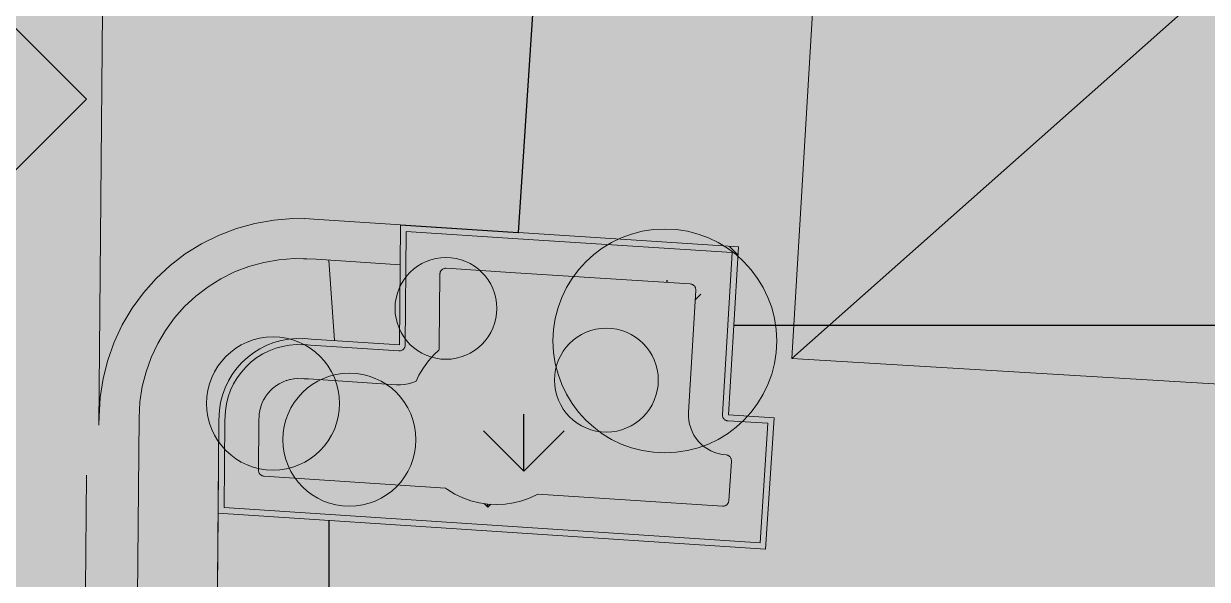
# Model space of a CAD drawing. Header units: metres. Extents: x 305859 to 307221, y 9155922 to 9156786.
# Drawn here: x 306875.17 to 306904.79, y 9156226.93 to 9156240.83 of the extents above; entities that cross this region are included whole.
import ezdxf

# ---------------------------------------------------------------- set-up
doc = ezdxf.new("R2010")
doc.units = ezdxf.units.M
for name, color, linetype, lineweight, true_color in [('A-ALUR_KATO', 7, 'Continuous', 50, 0x0096a0), ('A-PINTU', 7, 'Continuous', 25, 0xc81414), ('B-BANGUNAN_PERDAGANGAN', 7, 'Continuous', 13, 0xde7878), ('B-BAYANGAN', 7, 'Continuous', 0, 0x76786c), ('J-BADAN_KOLEKTOR', 7, 'Continuous', 13, 0x6e6e6e), ('J-MARKA_TEPI', 7, 'Continuous', 13, 0xffffff), ('P-TROTOAR_AYANI', 7, 'Continuous', 9, 0xd6c8b2), ('S-ZEBRA_CROSS', 7, 'Continuous', 0, 0xffffff), ('V-JALUR_HIJAU_AYANI', 7, 'Continuous', 0, 0x96cd78), ('V-POHON_PENEDUH', 7, 'Continuous', 13, 0x288232)]:
    doc.layers.add(name, color=color, linetype=linetype, lineweight=lineweight, true_color=true_color)
for name, color, linetype in [('D-HALAMAN_KATO', 7, 'Continuous'), ('D-JALAN_KATO', 7, 'Continuous'), ('G-PERKERASAN', 7, 'Continuous'), ('V-SEMAK', 7, 'Continuous'), ('V-TAMAN_SAKU', 7, 'Continuous')]:
    doc.layers.add(name, color=color, linetype=linetype)

# ---------------------------------------------------------------- blocks, each defined once
blk = doc.blocks.new('POHON2')
at = {"true_color": 0x84b24a}
h = blk.add_hatch(color=65, dxfattribs=at)
h.dxf.hatch_style = 1
edge = h.paths.add_edge_path()
edge.add_arc((0.139, 0.428), 0.6, 0, 360)
h = blk.add_hatch(color=65, dxfattribs=at)
h.dxf.hatch_style = 1
edge = h.paths.add_edge_path()
edge.add_arc((-0.364, 0.265), 0.5, 0, 360)
at = {"true_color": 0xb2ce68}
h = blk.add_hatch(color=63, dxfattribs=at)
h.dxf.hatch_style = 1
edge = h.paths.add_edge_path()
edge.add_arc((-0.18, 0.2), 0.42, 0, 360)
at = {"true_color": 0x6e7462}
h = blk.add_hatch(color=251, dxfattribs=at)
h.dxf.hatch_style = 1
edge = h.paths.add_edge_path()
edge.add_arc((0.4, -0.4), 1, 0, 360)
at = {"true_color": 0x84b24a}
h = blk.add_hatch(color=65, dxfattribs=at)
h.dxf.hatch_style = 1
edge = h.paths.add_edge_path()
edge.add_arc((0.45, 0), 0.55, 0, 360)
h = blk.add_hatch(color=65, dxfattribs=at)
h.dxf.hatch_style = 1
edge = h.paths.add_edge_path()
edge.add_arc((-0.364, -0.265), 0.6, 0, 360)
h = blk.add_hatch(color=65, dxfattribs=at)
h.dxf.hatch_style = 1
edge = h.paths.add_edge_path()
edge.add_arc((0.139, -0.428), 0.55, 0, 360)
at = {"color": 87, "lineweight": 9, "true_color": 0x507832}
blk.add_circle((0, 0), 0.98, dxfattribs=at)
blk = doc.blocks.new('POHON3')
at = {"true_color": 0x26603a}
h = blk.add_hatch(color=119, dxfattribs=at)
h.dxf.hatch_style = 1
edge = h.paths.add_edge_path()
edge.add_arc((0, 0), 1, 0, 360)
at = {"true_color": 0x646a5c}
h = blk.add_hatch(color=251, dxfattribs=at)
h.dxf.hatch_style = 1
edge = h.paths.add_edge_path()
edge.add_arc((0.3, -0.3), 1, 0, 360)
at = {"true_color": 0x468850}
h = blk.add_hatch(color=107, dxfattribs=at)
h.dxf.hatch_style = 1
edge = h.paths.add_edge_path()
edge.add_arc((-0.25, 0.25), 0.45, 0, 360)
at = {"color": 99, "lineweight": 9, "true_color": 0x194628}
blk.add_circle((0, 0), 1, dxfattribs=at)
blk = doc.blocks.new('POHON')
at = {"true_color": 0x3e843e}
h = blk.add_hatch(color=97, dxfattribs=at)
h.dxf.hatch_style = 1
edge = h.paths.add_edge_path()
edge.add_arc((0, 0.78), 0.32, 0, 360)
at = {"true_color": 0x347638}
h = blk.add_hatch(color=97, dxfattribs=at)
h.dxf.hatch_style = 1
edge = h.paths.add_edge_path()
edge.add_arc((0, 0), 1, 0, 360)
at = {"true_color": 0x3e843e}
h = blk.add_hatch(color=97, dxfattribs=at)
h.dxf.hatch_style = 1
edge = h.paths.add_edge_path()
edge.add_arc((-0.552, 0.552), 0.32, 0, 360)
h = blk.add_hatch(color=97, dxfattribs=at)
h.dxf.hatch_style = 1
edge = h.paths.add_edge_path()
edge.add_arc((0.552, 0.552), 0.32, 0, 360)
at = {"true_color": 0x62a556}
h = blk.add_hatch(color=85, dxfattribs=at)
h.dxf.hatch_style = 1
edge = h.paths.add_edge_path()
edge.add_arc((-0.2, 0.22), 0.55, 0, 360)
at = {"true_color": 0x697060}
h = blk.add_hatch(color=251, dxfattribs=at)
h.dxf.hatch_style = 1
edge = h.paths.add_edge_path()
edge.add_arc((0.38, -0.38), 1, 0, 360)
at = {"true_color": 0x3e843e}
h = blk.add_hatch(color=97, dxfattribs=at)
h.dxf.hatch_style = 1
edge = h.paths.add_edge_path()
edge.add_arc((-0.78, 0), 0.32, 0, 360)
h = blk.add_hatch(color=97, dxfattribs=at)
h.dxf.hatch_style = 1
edge = h.paths.add_edge_path()
edge.add_arc((0.78, 0), 0.32, 0, 360)
h = blk.add_hatch(color=97, dxfattribs=at)
h.dxf.hatch_style = 1
edge = h.paths.add_edge_path()
edge.add_arc((-0.552, -0.552), 0.32, 0, 360)
h = blk.add_hatch(color=97, dxfattribs=at)
h.dxf.hatch_style = 1
edge = h.paths.add_edge_path()
edge.add_arc((0.552, -0.552), 0.32, 0, 360)
h = blk.add_hatch(color=97, dxfattribs=at)
h.dxf.hatch_style = 1
edge = h.paths.add_edge_path()
edge.add_arc((0, -0.78), 0.32, 0, 360)
at = {"color": 99, "lineweight": 9, "true_color": 0x235528}
blk.add_circle((0, 0), 1, dxfattribs=at)
blk = doc.blocks.new('PINTU_KENDARAAN')
h = blk.add_hatch(color=1)
h.dxf.hatch_style = 1
h.paths.add_polyline_path([(0, 1.8), (1.8, 0), (0, -1.8), (-1.8, 0)])
at = {"color": 7}
blk.add_lwpolyline([(0, 1.8), (1.8, 0), (0, -1.8), (-1.8, 0)], close=True, dxfattribs=at)

msp = doc.modelspace()

# ---------------------------------------------------------------- hatches: boundary and pattern name
at = {"layer": 'A-ALUR_KATO', "true_color": 0x0096a0}
h = msp.add_hatch(color=134, dxfattribs=at)
h.dxf.hatch_style = 1
h.paths.add_polyline_path([(306887.345, 9156270.694), (306887.394, 9156270.688), (306887.442, 9156270.678), (306887.488, 9156270.663), (306887.533, 9156270.643), (306887.576, 9156270.619), (306887.617, 9156270.591), (306887.654, 9156270.56), (306887.688, 9156270.524), (306887.719, 9156270.486), (306887.745, 9156270.445), (306887.768, 9156270.401), (306887.786, 9156270.355), (306887.799, 9156270.308), (306887.808, 9156270.26), (306887.812, 9156270.211), (306887.811, 9156270.162), (306887.483, 9156265.173), (306886.041, 9156243.22), (306885.713, 9156238.231), (306885.708, 9156238.182), (306885.697, 9156238.134), (306885.682, 9156238.087), (306885.663, 9156238.042), (306885.639, 9156237.999), (306885.611, 9156237.959), (306885.579, 9156237.922), (306885.544, 9156237.888), (306885.506, 9156237.857), (306885.464, 9156237.83), (306885.421, 9156237.808), (306885.375, 9156237.79), (306885.328, 9156237.777), (306885.28, 9156237.768), (306885.231, 9156237.764), (306885.182, 9156237.765), (306872.21, 9156238.617), (306872.275, 9156239.615), (306884.748, 9156238.795), (306885.043, 9156243.286), (306886.486, 9156265.238), (306886.781, 9156269.728), (306874.307, 9156270.548), (306874.373, 9156271.546), (306887.345, 9156270.694)])
h = msp.add_hatch(color=134, dxfattribs=at)
h.dxf.hatch_style = 1
h.paths.add_polyline_path([(306872.242, 9156239.116), (306875.324, 9156240.266), (306875.147, 9156237.572)])
at = {"layer": 'B-BANGUNAN_PERDAGANGAN', "true_color": 0xd7675e}
h = msp.add_hatch(color=13, dxfattribs=at)
h.dxf.hatch_style = 1
h.paths.add_polyline_path([(306911.888, 9156266.174), (306910.739, 9156246.95), (306894.394, 9156232.449), (306896.406, 9156266.097), (306897.28, 9156280.721), (306899.078, 9156280.613), (306911.888, 9156266.174)])
at = {"layer": 'B-BANGUNAN_PERDAGANGAN', "true_color": 0xaa514a}
h = msp.add_hatch(color=15, dxfattribs=at)
h.dxf.hatch_style = 1
h.paths.add_polyline_path([(306910.739, 9156246.95), (306923.802, 9156232.224), (306923.711, 9156230.696), (306894.394, 9156232.449), (306894.394, 9156232.449), (306910.739, 9156246.95)])
at = {"layer": 'B-BAYANGAN', "true_color": 0x76786c}
h = msp.add_hatch(color=8, dxfattribs=at)
h.dxf.hatch_style = 1
h.paths.add_polyline_path([(306927.276, 9156277.94), (306927.187, 9156270.591), (306928.738, 9156270.502), (306928.659, 9156269.302), (306927.138, 9156269.393), (306924.761, 9156229.646), (306895.444, 9156231.399), (306897.456, 9156265.047), (306898.33, 9156279.671), (306905.414, 9156279.247), (306905.521, 9156281.045), (306922.64, 9156279.921), (306922.538, 9156278.223), (306927.276, 9156277.94)])
at = {"layer": 'D-HALAMAN_KATO', "true_color": 0xceccc7}
h = msp.add_hatch(color=9, dxfattribs=at)
h.dxf.hatch_style = 1
h.paths.add_polyline_path([(306928.026, 9156269.223), (306928.026, 9156269.222), (306928.026, 9156269.221), (306928.026, 9156269.22), (306928.027, 9156269.22), (306928.027, 9156269.219), (306928.027, 9156269.218), (306928.028, 9156269.217), (306928.029, 9156269.216), (306928.029, 9156269.215), (306928.03, 9156269.215), (306928.031, 9156269.214), (306928.032, 9156269.214), (306928.033, 9156269.213), (306928.034, 9156269.213), (306928.035, 9156269.213), (306928.036, 9156269.213), (306949.899, 9156267.776), (306949.493, 9156261.587), (306935.321, 9156261.16), (306935.321, 9156261.16), (306935.234, 9156261.155), (306935.233, 9156261.155), (306935.06, 9156261.135), (306935.06, 9156261.135), (306934.974, 9156261.119), (306934.974, 9156261.119), (306932.507, 9156260.608), (306932.507, 9156260.608), (306932.41, 9156260.585), (306932.409, 9156260.585), (306932.243, 9156260.532), (306932.242, 9156260.532), (306932.104, 9156260.473), (306932.103, 9156260.473), (306931.972, 9156260.401), (306931.972, 9156260.4), (306931.848, 9156260.315), (306931.848, 9156260.315), (306931.734, 9156260.218), (306931.733, 9156260.217), (306931.612, 9156260.091), (306931.611, 9156260.091), (306931.548, 9156260.014), (306931.547, 9156260.014), (306930.091, 9156258.163), (306929.101, 9156258.118), (306923.728, 9156217.362), (306930.768, 9156216.991), (306930.212, 9156211.063), (306932.107, 9156210.999), (306932.262, 9156208.009), (306932.254, 9156207.472), (306932.173, 9156206.942), (306932.023, 9156206.427), (306931.886, 9156206.12), (306931, 9156206.074), (306931, 9156209.666), (306882.096, 9156208.056), (306881.637, 9156222), (306879.977, 9156222), (306879.993, 9156223.802), (306880.034, 9156228.582), (306893.739, 9156227.682), (306893.955, 9156230.972), (306892.807, 9156231.041), (306893.058, 9156235.243), (306887.555, 9156235.604), (306887.555, 9156235.604), (306889.981, 9156272.525), (306889.981, 9156272.526), (306889.981, 9156272.525), (306895.267, 9156272.177), (306895.872, 9156282.308), (306897.322, 9156282.221), (306897.417, 9156283.661), (306885.011, 9156284.476), (306884.987, 9156281.622), (306885.012, 9156284.616), (306890.937, 9156284.227), (306926.262, 9156281.906), (306926.137, 9156271.641), (306928.177, 9156271.524), (306928.026, 9156269.223)])
at = {"layer": 'D-HALAMAN_KATO', "true_color": 0xc2c0bb}
h = msp.add_hatch(dxfattribs=at)
h.set_pattern_fill('NET', color=9, scale=7)
h.paths.add_polyline_path([(306928.026, 9156269.223), (306928.026, 9156269.222), (306928.026, 9156269.221), (306928.026, 9156269.22), (306928.027, 9156269.22), (306928.027, 9156269.219), (306928.027, 9156269.218), (306928.028, 9156269.217), (306928.029, 9156269.216), (306928.029, 9156269.215), (306928.03, 9156269.215), (306928.031, 9156269.214), (306928.032, 9156269.214), (306928.033, 9156269.213), (306928.034, 9156269.213), (306928.035, 9156269.213), (306928.036, 9156269.213), (306949.899, 9156267.776), (306949.493, 9156261.587), (306935.321, 9156261.16), (306935.321, 9156261.16), (306935.234, 9156261.155), (306935.233, 9156261.155), (306935.06, 9156261.135), (306935.06, 9156261.135), (306934.974, 9156261.119), (306934.974, 9156261.119), (306932.507, 9156260.608), (306932.507, 9156260.608), (306932.41, 9156260.585), (306932.409, 9156260.585), (306932.243, 9156260.532), (306932.242, 9156260.532), (306932.104, 9156260.473), (306932.103, 9156260.473), (306931.972, 9156260.401), (306931.972, 9156260.4), (306931.848, 9156260.315), (306931.848, 9156260.315), (306931.734, 9156260.218), (306931.733, 9156260.217), (306931.612, 9156260.091), (306931.611, 9156260.091), (306931.548, 9156260.014), (306931.547, 9156260.014), (306930.091, 9156258.163), (306929.101, 9156258.118), (306923.728, 9156217.362), (306930.768, 9156216.991), (306930.212, 9156211.063), (306932.107, 9156210.999), (306932.262, 9156208.009), (306932.254, 9156207.472), (306932.173, 9156206.942), (306932.023, 9156206.427), (306931.886, 9156206.12), (306931, 9156206.074), (306931, 9156209.666), (306882.096, 9156208.056), (306881.637, 9156222), (306879.977, 9156222), (306879.993, 9156223.802), (306880.034, 9156228.582), (306893.739, 9156227.682), (306893.955, 9156230.972), (306892.807, 9156231.041), (306893.058, 9156235.243), (306887.555, 9156235.604), (306887.555, 9156235.604), (306889.981, 9156272.525), (306889.981, 9156272.526), (306889.981, 9156272.525), (306895.267, 9156272.177), (306895.872, 9156282.308), (306897.322, 9156282.221), (306897.417, 9156283.661), (306885.011, 9156284.476), (306884.987, 9156281.622), (306885.012, 9156284.616), (306890.937, 9156284.227), (306926.262, 9156281.906), (306926.137, 9156271.641), (306928.177, 9156271.524), (306928.026, 9156269.223)])
at = {"layer": 'D-JALAN_KATO', "true_color": 0x686a70}
h = msp.add_hatch(color=251, dxfattribs=at)
h.dxf.hatch_style = 1
h.paths.add_polyline_path([(306877.477, 9156277.569), (306877.549, 9156277.069), (306877.671, 9156276.58), (306877.841, 9156276.105), (306878.059, 9156275.65), (306878.321, 9156275.219), (306878.625, 9156274.817), (306878.968, 9156274.447), (306879.347, 9156274.114), (306879.757, 9156273.821), (306880.195, 9156273.57), (306880.655, 9156273.365), (306881.135, 9156273.208), (306881.627, 9156273.099), (306882.128, 9156273.041), (306884.621, 9156272.877), (306889.971, 9156272.525), (306887.545, 9156235.605), (306882.556, 9156235.933), (306882.191, 9156235.957), (306882.188, 9156235.948), (306881.903, 9156235.953), (306881.426, 9156235.915), (306880.955, 9156235.833), (306880.494, 9156235.705), (306880.046, 9156235.534), (306879.618, 9156235.321), (306879.212, 9156235.068), (306878.831, 9156234.778), (306878.481, 9156234.452), (306878.163, 9156234.094), (306877.88, 9156233.708), (306877.636, 9156233.296), (306877.433, 9156232.863), (306877.271, 9156232.412), (306877.154, 9156231.949), (306877.081, 9156231.475), (306877.054, 9156230.998), (306877.052, 9156230.782), (306877.189, 9156246.808), (306877.756, 9156246.771), (306877.775, 9156247.053), (306877.982, 9156246.955), (306878.739, 9156246.501), (306879.449, 9156245.975), (306880.103, 9156245.381), (306880.696, 9156244.727), (306881.222, 9156244.018), (306881.676, 9156243.26), (306882.054, 9156242.462), (306882.352, 9156241.63), (306882.523, 9156240.946), (306882.884, 9156240.922), (306884.654, 9156267.864), (306884.289, 9156267.888), (306884.152, 9156267.504), (306883.774, 9156266.706), (306883.32, 9156265.948), (306882.794, 9156265.239), (306882.201, 9156264.585), (306881.547, 9156263.991), (306880.837, 9156263.465), (306880.08, 9156263.011), (306879.281, 9156262.634), (306878.787, 9156262.457), (306878.805, 9156262.736), (306877.326, 9156262.833), (306877.463, 9156278.859), (306877.564, 9156278.852), (306877.491, 9156278.377), (306877.464, 9156277.895), (306877.477, 9156277.569)])
at = {"layer": 'G-PERKERASAN', "true_color": 0xe0ded9}
h = msp.add_hatch(color=254, dxfattribs=at)
h.dxf.hatch_style = 1
h.paths.add_polyline_path([(306908.991, 9156199.224), (306871.946, 9156198.019), (306868.838, 9156144.144), (306843.973, 9156139.654), (306613.966, 9156113.407), (306520.721, 9156109.954), (306448.831, 9156118.111), (306448.831, 9156123.174), (306477.156, 9156118.515), (306520.147, 9156115.685), (306566.866, 9156115.258), (306613.832, 9156118.698), (306780.378, 9156142.221), (306834.175, 9156150.611), (306834.206, 9156150.614), (306834.236, 9156150.619), (306836.67, 9156150.94), (306832.652, 9156160.25), (306794.325, 9156155.537), (306785.065, 9156153.865), (306754.667, 9156148.377), (306749.086, 9156147.369), (306735.941, 9156145.416), (306694.109, 9156139.201), (306682.572, 9156137.435), (306647.045, 9156131.998), (306596.424, 9156127.396), (306534.299, 9156127.396), (306532.491, 9156127.582), (306527.336, 9156128.112), (306527.76, 9156145.94), (306529.801, 9156231.677), (306512.264, 9156228.096), (306472.743, 9156232.048), (306466.174, 9156213.241), (306448.831, 9156196.713), (306448.831, 9156532.371), (306504.834, 9156523.084), (306572.178, 9156510.306), (306677.166, 9156490.276), (306781.809, 9156471.972), (306833.432, 9156467.309), (306884.355, 9156462.71), (306888.869, 9156462.302), (306908.991, 9156460.229), (306908.991, 9156405.135), (306880.738, 9156410.367), (306872.191, 9156289.958), (306880.063, 9156289.504), (306887.261, 9156399.075), (306908.991, 9156395.952), (306908.991, 9156283.201), (306908.991, 9156208.942), (306891.749, 9156208.374), (306886.184, 9156208.191), (306882.096, 9156208.056), (306881.637, 9156222), (306879.908, 9156222), (306879.787, 9156200), (306885.632, 9156200.303), (306885.601, 9156199.857), (306906.625, 9156201.392), (306908.7, 9156201.5), (306908.991, 9156201.535), (306908.991, 9156199.224)])
at = {"layer": 'J-BADAN_KOLEKTOR', "true_color": 0x54565a}
h = msp.add_hatch(color=251, dxfattribs=at)
h.dxf.hatch_style = 1
h.paths.add_polyline_path([(306895.109, 9156755), (306901.126, 9156755), (306901.06, 9156754.126), (306900.401, 9156745.424), (306900.396, 9156745.357), (306900.393, 9156745.291), (306895.475, 9156629.11), (306895.474, 9156629.085), (306895.474, 9156629.061), (306893.315, 9156557.748), (306893.149, 9156552.271), (306893.014, 9156547.717), (306892.993, 9156546.713), (306891.335, 9156465.673), (306891.237, 9156460.847), (306891.218, 9156460.566), (306890.645, 9156455.57), (306884.99, 9156406.251), (306884.352, 9156400.688), (306883.008, 9156380.059), (306877.639, 9156297.634), (306877.621, 9156297.351), (306877.32, 9156262.081), (306877.209, 9156249.122), (306877.194, 9156247.327), (306877.054, 9156230.998), (306876.993, 9156223.828), (306876.993, 9156223.827), (306876.813, 9156202.951), (306876.76, 9156196.862), (306876.753, 9156196.674), (306876.43, 9156192.144), (306875.837, 9156183.84), (306875.836, 9156183.815), (306875.834, 9156183.79), (306874.011, 9156152.681), (306874.01, 9156152.675), (306874.01, 9156152.669), (306873.9, 9156150.695), (306873.792, 9156148.75), (306873.788, 9156148.669), (306873.786, 9156148.588), (306873.743, 9156145.719), (306873.719, 9156144.136), (306873.718, 9156144.098), (306873.716, 9156144.044), (306873.716, 9156144.024), (306873.714, 9156143.986), (306873.657, 9156142.889), (306873.495, 9156139.805), (306873.492, 9156139.752), (306873.491, 9156139.7), (306873.213, 9156129.068), (306873.057, 9156123.08), (306872.863, 9156115.623), (306872.83, 9156115.253), (306872.163, 9156110.834), (306864.194, 9156058.08), (306864.167, 9156057.904), (306864.156, 9156057.726), (306856.177, 9155926.453), (306856.161, 9155926.329), (306856.143, 9155926.324), (306850.18, 9155926.687), (306850.597, 9155933.547), (306857.836, 9156052.639), (306858.186, 9156058.401), (306858.215, 9156058.667), (306858.909, 9156063.262), (306864.38, 9156099.484), (306866.833, 9156115.72), (306866.87, 9156115.965), (306866.876, 9156116.213), (306866.922, 9156117.98), (306867.495, 9156139.935), (306867.495, 9156139.962), (306867.497, 9156140.001), (306867.498, 9156140.014), (306867.499, 9156140.041), (306867.717, 9156144.189), (306867.72, 9156144.264), (306867.722, 9156144.338), (306867.781, 9156148.295), (306867.789, 9156148.8), (306867.79, 9156148.84), (306867.793, 9156148.916), (306867.793, 9156148.921), (306867.795, 9156148.961), (306867.862, 9156150.175), (306868.019, 9156153.006), (306869.543, 9156179.003), (306869.847, 9156184.185), (306869.849, 9156184.223), (306870.257, 9156189.937), (306870.599, 9156194.727), (306870.753, 9156196.882), (306870.761, 9156197.007), (306870.763, 9156197.132), (306870.863, 9156208.724), (306870.993, 9156223.879), (306870.993, 9156223.879), (306871.049, 9156230.433), (306871.196, 9156247.647), (306871.329, 9156263.171), (306871.446, 9156276.873), (306871.551, 9156289.206), (306871.622, 9156297.487), (306871.628, 9156297.656), (306871.981, 9156303.077), (306872.914, 9156317.396), (306878.368, 9156401.127), (306878.372, 9156401.176), (306878.38, 9156401.273), (306878.385, 9156401.322), (306880.543, 9156420.136), (306884.601, 9156455.528), (306885.241, 9156461.11), (306885.363, 9156467.081), (306887.015, 9156547.847), (306887.016, 9156547.874), (306887.152, 9156552.449), (306887.152, 9156552.45), (306889.305, 9156623.574), (306889.305, 9156623.574), (306889.478, 9156629.285), (306889.479, 9156629.321), (306889.699, 9156634.526), (306892.239, 9156694.527), (306894.165, 9156740.037), (306894.403, 9156745.661), (306894.409, 9156745.761), (306894.798, 9156750.892), (306895.109, 9156755)])
at = {"layer": 'P-TROTOAR_AYANI', "true_color": 0xd8d0c2}
h = msp.add_hatch(color=254, dxfattribs=at)
h.dxf.hatch_style = 1
h.paths.add_polyline_path([(306884.57, 9156232.794), (306882.359, 9156232.939), (306882.196, 9156232.95), (306882.135, 9156232.948), (306881.994, 9156232.951), (306881.803, 9156232.936), (306881.615, 9156232.903), (306881.431, 9156232.852), (306881.252, 9156232.783), (306881.081, 9156232.698), (306880.919, 9156232.597), (306880.767, 9156232.481), (306880.627, 9156232.351), (306880.5, 9156232.209), (306880.387, 9156232.054), (306880.29, 9156231.89), (306880.209, 9156231.717), (306880.144, 9156231.537), (306880.097, 9156231.352), (306880.068, 9156231.163), (306880.054, 9156230.9), (306879.993, 9156223.802), (306879.814, 9156203.021), (306879.826, 9156202.799), (306879.849, 9156202.675), (306879.887, 9156202.555), (306879.94, 9156202.441), (306880.008, 9156202.334), (306880.088, 9156202.237), (306880.18, 9156202.15), (306880.283, 9156202.076), (306880.394, 9156202.016), (306880.511, 9156201.97), (306880.634, 9156201.939), (306880.759, 9156201.924), (306880.981, 9156201.927), (306884.307, 9156202.169), (306884.289, 9156200.163), (306881.063, 9156199.927), (306880.65, 9156199.923), (306880.272, 9156199.968), (306879.903, 9156200.06), (306879.548, 9156200.199), (306879.214, 9156200.381), (306878.905, 9156200.604), (306878.627, 9156200.865), (306878.385, 9156201.158), (306878.182, 9156201.48), (306878.021, 9156201.825), (306877.905, 9156202.188), (306877.836, 9156202.563), (306877.813, 9156202.975), (306877.993, 9156223.819), (306878.054, 9156230.965), (306878.077, 9156231.371), (306878.135, 9156231.75), (306878.229, 9156232.121), (306878.358, 9156232.481), (306878.521, 9156232.827), (306878.716, 9156233.157), (306878.942, 9156233.466), (306879.196, 9156233.752), (306879.477, 9156234.012), (306879.781, 9156234.245), (306880.106, 9156234.447), (306880.448, 9156234.617), (306880.806, 9156234.754), (306881.175, 9156234.856), (306881.552, 9156234.922), (306881.934, 9156234.952), (306882.17, 9156234.948), (306882.255, 9156234.95), (306882.49, 9156234.935), (306884.587, 9156234.797), (306884.57, 9156232.794)])
at = {"layer": 'P-TROTOAR_AYANI', "true_color": 0xc4bcae}
h = msp.add_hatch(dxfattribs=at)
h.set_pattern_fill('NET', color=9, scale=6, angle=4)
h.paths.add_polyline_path([(306884.57, 9156232.794), (306882.359, 9156232.939), (306882.196, 9156232.95), (306882.135, 9156232.948), (306881.994, 9156232.951), (306881.803, 9156232.936), (306881.615, 9156232.903), (306881.431, 9156232.852), (306881.252, 9156232.783), (306881.081, 9156232.698), (306880.919, 9156232.597), (306880.767, 9156232.481), (306880.627, 9156232.351), (306880.5, 9156232.209), (306880.387, 9156232.054), (306880.29, 9156231.89), (306880.209, 9156231.717), (306880.144, 9156231.537), (306880.097, 9156231.352), (306880.068, 9156231.163), (306880.054, 9156230.9), (306879.993, 9156223.802), (306879.814, 9156203.021), (306879.826, 9156202.799), (306879.849, 9156202.675), (306879.887, 9156202.555), (306879.94, 9156202.441), (306880.008, 9156202.334), (306880.088, 9156202.237), (306880.18, 9156202.15), (306880.283, 9156202.076), (306880.394, 9156202.016), (306880.511, 9156201.97), (306880.634, 9156201.939), (306880.759, 9156201.924), (306880.981, 9156201.927), (306884.307, 9156202.169), (306884.289, 9156200.163), (306881.063, 9156199.927), (306880.65, 9156199.923), (306880.272, 9156199.968), (306879.903, 9156200.06), (306879.548, 9156200.199), (306879.214, 9156200.381), (306878.905, 9156200.604), (306878.627, 9156200.865), (306878.385, 9156201.158), (306878.182, 9156201.48), (306878.021, 9156201.825), (306877.905, 9156202.188), (306877.836, 9156202.563), (306877.813, 9156202.975), (306877.993, 9156223.819), (306878.054, 9156230.965), (306878.077, 9156231.371), (306878.135, 9156231.75), (306878.229, 9156232.121), (306878.358, 9156232.481), (306878.521, 9156232.827), (306878.716, 9156233.157), (306878.942, 9156233.466), (306879.196, 9156233.752), (306879.477, 9156234.012), (306879.781, 9156234.245), (306880.106, 9156234.447), (306880.448, 9156234.617), (306880.806, 9156234.754), (306881.175, 9156234.856), (306881.552, 9156234.922), (306881.934, 9156234.952), (306882.17, 9156234.948), (306882.255, 9156234.95), (306882.49, 9156234.935), (306884.587, 9156234.797), (306884.57, 9156232.794)])
at = {"layer": 'S-ZEBRA_CROSS', "true_color": 0xffffff}
h = msp.add_hatch(color=7, dxfattribs=at)
h.dxf.hatch_style = 1
h.paths.add_polyline_path([(306875.379, 9156226.5), (306875.379, 9156229.5), (306875.879, 9156229.5), (306875.879, 9156226.5), (306875.379, 9156226.5)])
h = msp.add_hatch(color=7, dxfattribs=at)
h.dxf.hatch_style = 1
h.paths.add_polyline_path([(306876.179, 9156226.5), (306876.179, 9156229.5), (306876.679, 9156229.5), (306876.679, 9156226.5), (306876.179, 9156226.5)])
h = msp.add_hatch(color=7, dxfattribs=at)
h.dxf.hatch_style = 1
h.paths.add_polyline_path([(306876.979, 9156226.5), (306876.979, 9156229.5), (306877.479, 9156229.5), (306877.479, 9156226.5), (306876.979, 9156226.5)])
h = msp.add_hatch(color=7, dxfattribs=at)
h.dxf.hatch_style = 1
h.paths.add_polyline_path([(306877.779, 9156226.5), (306877.779, 9156229.5), (306878.279, 9156229.5), (306878.279, 9156226.5), (306877.779, 9156226.5)])
h = msp.add_hatch(color=7, dxfattribs=at)
h.dxf.hatch_style = 1
h.paths.add_polyline_path([(306878.579, 9156226.5), (306878.579, 9156229.5), (306879.079, 9156229.5), (306879.079, 9156226.5), (306878.579, 9156226.5)])
h = msp.add_hatch(color=7, dxfattribs=at)
h.dxf.hatch_style = 1
h.paths.add_polyline_path([(306879.379, 9156226.5), (306879.379, 9156229.5), (306879.879, 9156229.5), (306879.879, 9156226.5), (306879.379, 9156226.5)])
at = {"layer": 'V-JALUR_HIJAU_AYANI', "true_color": 0x8abe64}
h = msp.add_hatch(color=83, dxfattribs=at)
h.dxf.hatch_style = 1
h.paths.add_polyline_path([(306880.596, 9156198.923), (306880.092, 9156198.983), (306879.599, 9156199.106), (306879.125, 9156199.29), (306878.679, 9156199.534), (306878.268, 9156199.831), (306877.897, 9156200.179), (306877.573, 9156200.57), (306877.302, 9156201), (306877.087, 9156201.461), (306876.933, 9156201.944), (306876.841, 9156202.444), (306876.813, 9156202.951), (306876.993, 9156223.828), (306877.054, 9156230.998), (306877.081, 9156231.475), (306877.154, 9156231.949), (306877.271, 9156232.412), (306877.433, 9156232.863), (306877.636, 9156233.296), (306877.88, 9156233.708), (306878.163, 9156234.094), (306878.481, 9156234.452), (306878.831, 9156234.778), (306879.212, 9156235.068), (306879.618, 9156235.321), (306880.046, 9156235.534), (306880.494, 9156235.705), (306880.955, 9156235.833), (306881.426, 9156235.915), (306881.903, 9156235.953), (306882.188, 9156235.948), (306882.191, 9156235.957), (306882.556, 9156235.933), (306884.596, 9156235.799), (306884.587, 9156234.797), (306882.49, 9156234.935), (306882.255, 9156234.95), (306882.17, 9156234.948), (306881.934, 9156234.952), (306881.552, 9156234.922), (306881.175, 9156234.856), (306880.806, 9156234.754), (306880.448, 9156234.617), (306880.106, 9156234.447), (306879.781, 9156234.245), (306879.477, 9156234.012), (306879.196, 9156233.752), (306878.942, 9156233.466), (306878.716, 9156233.157), (306878.521, 9156232.827), (306878.358, 9156232.481), (306878.229, 9156232.121), (306878.135, 9156231.75), (306878.077, 9156231.371), (306878.054, 9156230.965), (306877.993, 9156223.819), (306877.813, 9156202.975), (306877.836, 9156202.563), (306877.905, 9156202.188), (306878.021, 9156201.825), (306878.182, 9156201.48), (306878.385, 9156201.158), (306878.627, 9156200.865), (306878.905, 9156200.604), (306879.214, 9156200.381), (306879.548, 9156200.199), (306879.903, 9156200.06), (306880.272, 9156199.968), (306880.65, 9156199.923), (306881.063, 9156199.927), (306884.289, 9156200.163), (306884.281, 9156199.159), (306881.104, 9156198.928), (306880.596, 9156198.923)])
at = {"layer": 'V-SEMAK', "true_color": 0x609a52}
h = msp.add_hatch(color=85, dxfattribs=at)
h.dxf.hatch_style = 1
h.paths.add_polyline_path([(306881.154, 9156232.567), (306881.313, 9156232.646), (306881.478, 9156232.709), (306881.648, 9156232.756), (306881.822, 9156232.787), (306881.998, 9156232.8), (306882.132, 9156232.798), (306882.139, 9156232.798), (306882.193, 9156232.8), (306882.349, 9156232.79), (306884.56, 9156232.644), (306884.574, 9156232.644), (306884.589, 9156232.645), (306884.603, 9156232.648), (306884.617, 9156232.651), (306884.63, 9156232.657), (306884.643, 9156232.663), (306884.655, 9156232.671), (306884.667, 9156232.679), (306884.677, 9156232.689), (306884.687, 9156232.7), (306884.695, 9156232.711), (306884.702, 9156232.724), (306884.709, 9156232.737), (306884.713, 9156232.75), (306884.717, 9156232.764), (306884.719, 9156232.778), (306884.72, 9156232.793), (306884.744, 9156235.629), (306887.301, 9156235.461), (306887.301, 9156234.609), (306885.745, 9156234.711), (306885.73, 9156234.711), (306885.716, 9156234.71), (306885.702, 9156234.708), (306885.688, 9156234.704), (306885.675, 9156234.699), (306885.662, 9156234.692), (306885.65, 9156234.685), (306885.638, 9156234.676), (306885.628, 9156234.666), (306885.618, 9156234.656), (306885.61, 9156234.644), (306885.602, 9156234.632), (306885.596, 9156234.619), (306885.592, 9156234.605), (306885.588, 9156234.591), (306885.586, 9156234.577), (306885.585, 9156234.563), (306885.57, 9156232.789), (306885.564, 9156232.69), (306885.56, 9156232.66), (306885.444, 9156232.556), (306885.299, 9156232.396), (306885.171, 9156232.222), (306885.06, 9156232.037), (306884.989, 9156231.887), (306884.971, 9156231.878), (306884.882, 9156231.844), (306884.79, 9156231.819), (306884.695, 9156231.802), (306884.6, 9156231.795), (306884.501, 9156231.796), (306882.294, 9156231.941), (306882.185, 9156231.948), (306882.171, 9156231.949), (306882.167, 9156231.949), (306882.115, 9156231.948), (306882.031, 9156231.95), (306882.017, 9156231.949), (306881.936, 9156231.943), (306881.922, 9156231.941), (306881.842, 9156231.927), (306881.828, 9156231.924), (306881.75, 9156231.903), (306881.737, 9156231.898), (306881.661, 9156231.869), (306881.648, 9156231.863), (306881.576, 9156231.827), (306881.563, 9156231.82), (306881.494, 9156231.778), (306881.482, 9156231.769), (306881.418, 9156231.72), (306881.407, 9156231.711), (306881.348, 9156231.656), (306881.338, 9156231.646), (306881.284, 9156231.585), (306881.275, 9156231.574), (306881.227, 9156231.509), (306881.219, 9156231.497), (306881.178, 9156231.427), (306881.172, 9156231.415), (306881.137, 9156231.341), (306881.132, 9156231.328), (306881.104, 9156231.252), (306881.1, 9156231.238), (306881.08, 9156231.16), (306881.077, 9156231.146), (306881.065, 9156231.066), (306881.064, 9156231.051), (306881.054, 9156230.871), (306881.053, 9156230.864), (306881.043, 9156229.66), (306881.044, 9156229.645), (306881.046, 9156229.63), (306881.049, 9156229.615), (306881.055, 9156229.601), (306881.061, 9156229.587), (306881.069, 9156229.574), (306881.078, 9156229.562), (306881.088, 9156229.551), (306881.1, 9156229.541), (306881.112, 9156229.532), (306881.125, 9156229.525), (306881.139, 9156229.519), (306881.153, 9156229.514), (306881.168, 9156229.511), (306881.183, 9156229.509), (306885.724, 9156229.211), (306885.778, 9156229.171), (306885.963, 9156229.06), (306886.158, 9156228.967), (306886.361, 9156228.895), (306886.571, 9156228.842), (306886.784, 9156228.811), (306887, 9156228.8), (306887.216, 9156228.811), (306887.301, 9156228.823), (306887.301, 9156228.255), (306880.185, 9156228.723), (306880.204, 9156230.895), (306880.218, 9156231.147), (306880.245, 9156231.322), (306880.288, 9156231.493), (306880.347, 9156231.66), (306880.423, 9156231.82), (306880.513, 9156231.972), (306880.617, 9156232.114), (306880.734, 9156232.246), (306880.864, 9156232.367), (306881.004, 9156232.474), (306881.154, 9156232.567)])
at = {"layer": 'V-SEMAK', "true_color": 0x467e3e}
h = msp.add_hatch(dxfattribs=at)
h.set_pattern_fill('GRASS', color=97, scale=0.25)
h.paths.add_polyline_path([(306881.154, 9156232.567), (306881.313, 9156232.646), (306881.478, 9156232.709), (306881.648, 9156232.756), (306881.822, 9156232.787), (306881.998, 9156232.8), (306882.132, 9156232.798), (306882.139, 9156232.798), (306882.193, 9156232.8), (306882.349, 9156232.79), (306884.56, 9156232.644), (306884.574, 9156232.644), (306884.589, 9156232.645), (306884.603, 9156232.648), (306884.617, 9156232.651), (306884.63, 9156232.657), (306884.643, 9156232.663), (306884.655, 9156232.671), (306884.667, 9156232.679), (306884.677, 9156232.689), (306884.687, 9156232.7), (306884.695, 9156232.711), (306884.702, 9156232.724), (306884.709, 9156232.737), (306884.713, 9156232.75), (306884.717, 9156232.764), (306884.719, 9156232.778), (306884.72, 9156232.793), (306884.744, 9156235.629), (306887.301, 9156235.461), (306887.301, 9156234.609), (306885.745, 9156234.711), (306885.73, 9156234.711), (306885.716, 9156234.71), (306885.702, 9156234.708), (306885.688, 9156234.704), (306885.675, 9156234.699), (306885.662, 9156234.692), (306885.65, 9156234.685), (306885.638, 9156234.676), (306885.628, 9156234.666), (306885.618, 9156234.656), (306885.61, 9156234.644), (306885.602, 9156234.632), (306885.596, 9156234.619), (306885.592, 9156234.605), (306885.588, 9156234.591), (306885.586, 9156234.577), (306885.585, 9156234.563), (306885.57, 9156232.789), (306885.564, 9156232.69), (306885.56, 9156232.66), (306885.444, 9156232.556), (306885.299, 9156232.396), (306885.171, 9156232.222), (306885.06, 9156232.037), (306884.989, 9156231.887), (306884.971, 9156231.878), (306884.882, 9156231.844), (306884.79, 9156231.819), (306884.695, 9156231.802), (306884.6, 9156231.795), (306884.501, 9156231.796), (306882.294, 9156231.941), (306882.185, 9156231.948), (306882.171, 9156231.949), (306882.167, 9156231.949), (306882.115, 9156231.948), (306882.031, 9156231.95), (306882.017, 9156231.949), (306881.936, 9156231.943), (306881.922, 9156231.941), (306881.842, 9156231.927), (306881.828, 9156231.924), (306881.75, 9156231.903), (306881.737, 9156231.898), (306881.661, 9156231.869), (306881.648, 9156231.863), (306881.576, 9156231.827), (306881.563, 9156231.82), (306881.494, 9156231.778), (306881.482, 9156231.769), (306881.418, 9156231.72), (306881.407, 9156231.711), (306881.348, 9156231.656), (306881.338, 9156231.646), (306881.284, 9156231.585), (306881.275, 9156231.574), (306881.227, 9156231.509), (306881.219, 9156231.497), (306881.178, 9156231.427), (306881.172, 9156231.415), (306881.137, 9156231.341), (306881.132, 9156231.328), (306881.104, 9156231.252), (306881.1, 9156231.238), (306881.08, 9156231.16), (306881.077, 9156231.146), (306881.065, 9156231.066), (306881.064, 9156231.051), (306881.054, 9156230.871), (306881.053, 9156230.864), (306881.043, 9156229.66), (306881.044, 9156229.645), (306881.046, 9156229.63), (306881.049, 9156229.615), (306881.055, 9156229.601), (306881.061, 9156229.587), (306881.069, 9156229.574), (306881.078, 9156229.562), (306881.088, 9156229.551), (306881.1, 9156229.541), (306881.112, 9156229.532), (306881.125, 9156229.525), (306881.139, 9156229.519), (306881.153, 9156229.514), (306881.168, 9156229.511), (306881.183, 9156229.509), (306885.724, 9156229.211), (306885.778, 9156229.171), (306885.963, 9156229.06), (306886.158, 9156228.967), (306886.361, 9156228.895), (306886.571, 9156228.842), (306886.784, 9156228.811), (306887, 9156228.8), (306887.216, 9156228.811), (306887.301, 9156228.823), (306887.301, 9156228.255), (306880.185, 9156228.723), (306880.204, 9156230.895), (306880.218, 9156231.147), (306880.245, 9156231.322), (306880.288, 9156231.493), (306880.347, 9156231.66), (306880.423, 9156231.82), (306880.513, 9156231.972), (306880.617, 9156232.114), (306880.734, 9156232.246), (306880.864, 9156232.367), (306881.004, 9156232.474), (306881.154, 9156232.567)])
at = {"layer": 'V-SEMAK', "true_color": 0x609a52}
h = msp.add_hatch(color=85, dxfattribs=at)
h.dxf.hatch_style = 1
h.paths.add_polyline_path([(306887.301, 9156235.461), (306887.535, 9156235.445), (306887.535, 9156235.445), (306892.899, 9156235.103), (306892.657, 9156231.05), (306892.657, 9156231.035), (306892.658, 9156231.021), (306892.661, 9156231.006), (306892.665, 9156230.992), (306892.67, 9156230.978), (306892.677, 9156230.965), (306892.685, 9156230.953), (306892.694, 9156230.941), (306892.705, 9156230.931), (306892.716, 9156230.921), (306892.728, 9156230.913), (306892.741, 9156230.906), (306892.755, 9156230.9), (306892.769, 9156230.896), (306892.783, 9156230.893), (306892.798, 9156230.891), (306893.796, 9156230.832), (306893.599, 9156227.841), (306887.301, 9156228.255), (306887.301, 9156228.823), (306887.429, 9156228.842), (306887.639, 9156228.895), (306887.842, 9156228.967), (306888.035, 9156229.059), (306892.657, 9156228.755), (306892.672, 9156228.755), (306892.686, 9156228.756), (306892.701, 9156228.759), (306892.715, 9156228.763), (306892.729, 9156228.768), (306892.742, 9156228.775), (306892.754, 9156228.783), (306892.766, 9156228.792), (306892.776, 9156228.802), (306892.786, 9156228.813), (306892.794, 9156228.826), (306892.801, 9156228.838), (306892.807, 9156228.852), (306892.812, 9156228.866), (306892.815, 9156228.88), (306892.817, 9156228.895), (306892.882, 9156229.884), (306892.882, 9156229.898), (306892.881, 9156229.912), (306892.878, 9156229.927), (306892.874, 9156229.94), (306892.869, 9156229.954), (306892.863, 9156229.967), (306892.855, 9156229.979), (306892.847, 9156229.99), (306892.837, 9156230.001), (306892.826, 9156230.01), (306892.815, 9156230.019), (306892.803, 9156230.026), (306892.79, 9156230.032), (306892.776, 9156230.037), (306892.762, 9156230.041), (306892.748, 9156230.043), (306892.649, 9156230.054), (306892.553, 9156230.074), (306892.46, 9156230.103), (306892.37, 9156230.142), (306892.284, 9156230.189), (306892.203, 9156230.244), (306892.127, 9156230.307), (306892.059, 9156230.378), (306891.997, 9156230.454), (306891.944, 9156230.536), (306891.898, 9156230.623), (306891.862, 9156230.714), (306891.834, 9156230.808), (306891.816, 9156230.905), (306891.808, 9156231.003), (306891.809, 9156231.104), (306891.991, 9156234.159), (306891.991, 9156234.174), (306891.99, 9156234.188), (306891.987, 9156234.203), (306891.983, 9156234.217), (306891.978, 9156234.231), (306891.971, 9156234.244), (306891.963, 9156234.256), (306891.954, 9156234.267), (306891.944, 9156234.278), (306891.933, 9156234.287), (306891.92, 9156234.296), (306891.908, 9156234.303), (306891.894, 9156234.309), (306891.88, 9156234.313), (306891.866, 9156234.316), (306891.851, 9156234.318), (306887.481, 9156234.597), (306887.479, 9156234.597), (306887.301, 9156234.609), (306887.301, 9156235.461)])
at = {"layer": 'V-SEMAK', "true_color": 0x467e3e}
h = msp.add_hatch(dxfattribs=at)
h.set_pattern_fill('GRASS', color=97, scale=0.25)
h.paths.add_polyline_path([(306887.301, 9156235.461), (306887.535, 9156235.445), (306887.535, 9156235.445), (306892.899, 9156235.103), (306892.657, 9156231.05), (306892.657, 9156231.035), (306892.658, 9156231.021), (306892.661, 9156231.006), (306892.665, 9156230.992), (306892.67, 9156230.978), (306892.677, 9156230.965), (306892.685, 9156230.953), (306892.694, 9156230.941), (306892.705, 9156230.931), (306892.716, 9156230.921), (306892.728, 9156230.913), (306892.741, 9156230.906), (306892.755, 9156230.9), (306892.769, 9156230.896), (306892.783, 9156230.893), (306892.798, 9156230.891), (306893.796, 9156230.832), (306893.599, 9156227.841), (306887.301, 9156228.255), (306887.301, 9156228.823), (306887.429, 9156228.842), (306887.639, 9156228.895), (306887.842, 9156228.967), (306888.035, 9156229.059), (306892.657, 9156228.755), (306892.672, 9156228.755), (306892.686, 9156228.756), (306892.701, 9156228.759), (306892.715, 9156228.763), (306892.729, 9156228.768), (306892.742, 9156228.775), (306892.754, 9156228.783), (306892.766, 9156228.792), (306892.776, 9156228.802), (306892.786, 9156228.813), (306892.794, 9156228.826), (306892.801, 9156228.838), (306892.807, 9156228.852), (306892.812, 9156228.866), (306892.815, 9156228.88), (306892.817, 9156228.895), (306892.882, 9156229.884), (306892.882, 9156229.898), (306892.881, 9156229.912), (306892.878, 9156229.927), (306892.874, 9156229.94), (306892.869, 9156229.954), (306892.863, 9156229.967), (306892.855, 9156229.979), (306892.847, 9156229.99), (306892.837, 9156230.001), (306892.826, 9156230.01), (306892.815, 9156230.019), (306892.803, 9156230.026), (306892.79, 9156230.032), (306892.776, 9156230.037), (306892.762, 9156230.041), (306892.748, 9156230.043), (306892.649, 9156230.054), (306892.553, 9156230.074), (306892.46, 9156230.103), (306892.37, 9156230.142), (306892.284, 9156230.189), (306892.203, 9156230.244), (306892.127, 9156230.307), (306892.059, 9156230.378), (306891.997, 9156230.454), (306891.944, 9156230.536), (306891.898, 9156230.623), (306891.862, 9156230.714), (306891.834, 9156230.808), (306891.816, 9156230.905), (306891.808, 9156231.003), (306891.809, 9156231.104), (306891.991, 9156234.159), (306891.991, 9156234.174), (306891.99, 9156234.188), (306891.987, 9156234.203), (306891.983, 9156234.217), (306891.978, 9156234.231), (306891.971, 9156234.244), (306891.963, 9156234.256), (306891.954, 9156234.267), (306891.944, 9156234.278), (306891.933, 9156234.287), (306891.92, 9156234.296), (306891.908, 9156234.303), (306891.894, 9156234.309), (306891.88, 9156234.313), (306891.866, 9156234.316), (306891.851, 9156234.318), (306887.481, 9156234.597), (306887.479, 9156234.597), (306887.301, 9156234.609), (306887.301, 9156235.461)])
at = {"layer": 'V-TAMAN_SAKU', "true_color": 0xb6d892}
h = msp.add_hatch(color=71, dxfattribs=at)
h.dxf.hatch_style = 1
h.paths.add_polyline_path([(306880.034, 9156228.582), (306880.054, 9156230.9), (306880.068, 9156231.163), (306880.097, 9156231.352), (306880.144, 9156231.537), (306880.209, 9156231.717), (306880.29, 9156231.89), (306880.387, 9156232.054), (306880.5, 9156232.209), (306880.627, 9156232.351), (306880.767, 9156232.481), (306880.919, 9156232.597), (306881.081, 9156232.698), (306881.252, 9156232.783), (306881.431, 9156232.852), (306881.615, 9156232.903), (306881.803, 9156232.936), (306881.994, 9156232.951), (306882.135, 9156232.948), (306882.196, 9156232.95), (306882.359, 9156232.939), (306884.57, 9156232.794), (306884.595, 9156235.789), (306887.544, 9156235.595), (306887.545, 9156235.595), (306887.546, 9156235.595), (306887.547, 9156235.595), (306887.548, 9156235.595), (306887.549, 9156235.596), (306887.55, 9156235.596), (306887.551, 9156235.597), (306887.552, 9156235.597), (306887.552, 9156235.598), (306887.553, 9156235.599), (306887.554, 9156235.6), (306887.554, 9156235.601), (306887.554, 9156235.601), (306887.555, 9156235.602), (306887.555, 9156235.603), (306887.555, 9156235.604), (306893.058, 9156235.243), (306892.807, 9156231.041), (306893.955, 9156230.972), (306893.739, 9156227.682), (306880.034, 9156228.582)])
at = {"layer": 'V-TAMAN_SAKU', "true_color": 0x96c276}
h = msp.add_hatch(dxfattribs=at)
h.set_pattern_fill('GRASS', color=73, scale=0.3)
h.paths.add_polyline_path([(306880.034, 9156228.582), (306880.054, 9156230.9), (306880.068, 9156231.163), (306880.097, 9156231.352), (306880.144, 9156231.537), (306880.209, 9156231.717), (306880.29, 9156231.89), (306880.387, 9156232.054), (306880.5, 9156232.209), (306880.627, 9156232.351), (306880.767, 9156232.481), (306880.919, 9156232.597), (306881.081, 9156232.698), (306881.252, 9156232.783), (306881.431, 9156232.852), (306881.615, 9156232.903), (306881.803, 9156232.936), (306881.994, 9156232.951), (306882.135, 9156232.948), (306882.196, 9156232.95), (306882.359, 9156232.939), (306884.57, 9156232.794), (306884.595, 9156235.789), (306887.544, 9156235.595), (306887.545, 9156235.595), (306887.546, 9156235.595), (306887.547, 9156235.595), (306887.548, 9156235.595), (306887.549, 9156235.596), (306887.55, 9156235.596), (306887.551, 9156235.597), (306887.552, 9156235.597), (306887.552, 9156235.598), (306887.553, 9156235.599), (306887.554, 9156235.6), (306887.554, 9156235.601), (306887.554, 9156235.601), (306887.555, 9156235.602), (306887.555, 9156235.603), (306887.555, 9156235.604), (306893.058, 9156235.243), (306892.807, 9156231.041), (306893.955, 9156230.972), (306893.739, 9156227.682), (306880.034, 9156228.582)])

# ---------------------------------------------------------------- linework, layer by layer
at = {"layer": 'B-BANGUNAN_PERDAGANGAN', "color": 29, "lineweight": 9, "true_color": 0x69322e}
msp.add_line((306894.394, 9156232.449), (306910.739, 9156246.95), dxfattribs=at)
at = {"layer": 'B-BANGUNAN_PERDAGANGAN', "color": 29, "lineweight": 13, "true_color": 0x69322e}
msp.add_lwpolyline([(306926.226, 9156278.99), (306926.137, 9156271.641), (306927.688, 9156271.552), (306927.609, 9156270.352), (306926.088, 9156270.443), (306923.711, 9156230.696), (306894.394, 9156232.449), (306896.406, 9156266.097), (306897.28, 9156280.721), (306904.364, 9156280.297), (306904.471, 9156282.095), (306921.59, 9156280.971), (306921.488, 9156279.273), (306926.226, 9156278.99)], close=True, dxfattribs=at)
at = {"layer": 'D-HALAMAN_KATO', "color": 253, "lineweight": 9, "true_color": 0xa09f9b}
msp.add_lwpolyline([(306879.993, 9156223.802), (306880.034, 9156228.582), (306893.739, 9156227.682), (306893.955, 9156230.972), (306892.807, 9156231.041), (306893.058, 9156235.243), (306887.555, 9156235.604), (306887.555, 9156235.604), (306889.981, 9156272.525), (306889.981, 9156272.526), (306889.981, 9156272.525), (306895.267, 9156272.177), (306895.872, 9156282.308), (306897.322, 9156282.221), (306897.417, 9156283.661)], dxfattribs=at)
at = {"layer": 'D-JALAN_KATO', "color": 149, "lineweight": 13, "true_color": 0x46464a}
msp.add_lwpolyline([(306889.971, 9156272.525), (306887.545, 9156235.605), (306882.556, 9156235.933), (306882.191, 9156235.957), (306882.188, 9156235.948), (306881.903, 9156235.953), (306881.426, 9156235.915), (306880.955, 9156235.833), (306880.494, 9156235.705), (306880.046, 9156235.534), (306879.618, 9156235.321), (306879.212, 9156235.068), (306878.831, 9156234.778), (306878.481, 9156234.452), (306878.163, 9156234.094), (306877.88, 9156233.708), (306877.636, 9156233.296), (306877.433, 9156232.863), (306877.271, 9156232.412), (306877.154, 9156231.949), (306877.081, 9156231.475), (306877.054, 9156230.998), (306877.052, 9156230.782), (306877.189, 9156246.808)], dxfattribs=at)
at = {"layer": 'J-MARKA_TEPI'}
msp.add_lwpolyline([(306876.526, 9156204.422), (306876.693, 9156223.83), (306876.742, 9156229.532)], dxfattribs=at)
at = {"layer": 'P-TROTOAR_AYANI', "color": 252, "lineweight": 9, "true_color": 0xa09688}
msp.add_lwpolyline([(306877.993, 9156223.819), (306878.054, 9156230.965), (306878.077, 9156231.371), (306878.135, 9156231.75), (306878.229, 9156232.121), (306878.358, 9156232.481), (306878.521, 9156232.827), (306878.716, 9156233.157), (306878.942, 9156233.466), (306879.196, 9156233.752), (306879.477, 9156234.012), (306879.781, 9156234.245), (306880.106, 9156234.447), (306880.448, 9156234.617), (306880.806, 9156234.754), (306881.175, 9156234.856), (306881.552, 9156234.922), (306881.934, 9156234.952), (306882.17, 9156234.948), (306882.255, 9156234.95), (306882.49, 9156234.935), (306884.587, 9156234.797), (306884.57, 9156232.794), (306884.57, 9156232.794), (306882.359, 9156232.939), (306882.196, 9156232.95), (306882.135, 9156232.948), (306881.994, 9156232.951), (306881.803, 9156232.936), (306881.615, 9156232.903), (306881.431, 9156232.852), (306881.252, 9156232.783), (306881.081, 9156232.698), (306880.919, 9156232.597), (306880.767, 9156232.481), (306880.627, 9156232.351), (306880.5, 9156232.209), (306880.387, 9156232.054), (306880.29, 9156231.89), (306880.209, 9156231.717), (306880.144, 9156231.537), (306880.097, 9156231.352), (306880.068, 9156231.163), (306880.054, 9156230.9), (306879.993, 9156223.802)], dxfattribs=at)
at = {"layer": 'V-SEMAK', "color": 87, "lineweight": 9, "true_color": 0x4a783f}
for points in [[(306881.154, 9156232.567), (306881.313, 9156232.646), (306881.478, 9156232.709), (306881.648, 9156232.756), (306881.822, 9156232.787), (306881.998, 9156232.8), (306882.132, 9156232.798), (306882.139, 9156232.798), (306882.193, 9156232.8), (306882.349, 9156232.79), (306884.56, 9156232.644), (306884.574, 9156232.644), (306884.589, 9156232.645), (306884.603, 9156232.648), (306884.617, 9156232.651), (306884.63, 9156232.657), (306884.643, 9156232.663), (306884.655, 9156232.671), (306884.667, 9156232.679), (306884.677, 9156232.689), (306884.687, 9156232.7), (306884.695, 9156232.711), (306884.702, 9156232.724), (306884.709, 9156232.737), (306884.713, 9156232.75), (306884.717, 9156232.764), (306884.719, 9156232.778), (306884.72, 9156232.793), (306884.744, 9156235.629), (306887.535, 9156235.445), (306887.535, 9156235.445), (306892.899, 9156235.103), (306892.657, 9156231.05), (306892.657, 9156231.035), (306892.658, 9156231.021), (306892.661, 9156231.006), (306892.665, 9156230.992), (306892.67, 9156230.978), (306892.677, 9156230.965), (306892.685, 9156230.953), (306892.694, 9156230.941), (306892.705, 9156230.931), (306892.716, 9156230.921), (306892.728, 9156230.913), (306892.741, 9156230.906), (306892.755, 9156230.9), (306892.769, 9156230.896), (306892.783, 9156230.893), (306892.798, 9156230.891), (306893.796, 9156230.832), (306893.599, 9156227.841), (306880.185, 9156228.723), (306880.204, 9156230.895), (306880.218, 9156231.147), (306880.245, 9156231.322), (306880.288, 9156231.493), (306880.347, 9156231.66), (306880.423, 9156231.82), (306880.513, 9156231.972), (306880.617, 9156232.114), (306880.734, 9156232.246), (306880.864, 9156232.367), (306881.004, 9156232.474), (306881.154, 9156232.567)], [(306881.046, 9156229.63), (306881.049, 9156229.615), (306881.055, 9156229.601), (306881.061, 9156229.587), (306881.069, 9156229.574), (306881.078, 9156229.562), (306881.088, 9156229.551), (306881.1, 9156229.541), (306881.112, 9156229.532), (306881.125, 9156229.525), (306881.139, 9156229.519), (306881.153, 9156229.514), (306881.168, 9156229.511), (306881.183, 9156229.509), (306885.724, 9156229.211), (306885.778, 9156229.171), (306885.963, 9156229.06), (306886.158, 9156228.967), (306886.361, 9156228.895), (306886.571, 9156228.842), (306886.784, 9156228.811), (306887, 9156228.8), (306887.216, 9156228.811), (306887.429, 9156228.842), (306887.639, 9156228.895), (306887.842, 9156228.967), (306888.035, 9156229.059), (306892.657, 9156228.755), (306892.672, 9156228.755), (306892.686, 9156228.756), (306892.701, 9156228.759), (306892.715, 9156228.763), (306892.729, 9156228.768), (306892.742, 9156228.775), (306892.754, 9156228.783), (306892.766, 9156228.792), (306892.776, 9156228.802), (306892.786, 9156228.813), (306892.794, 9156228.826), (306892.801, 9156228.838), (306892.807, 9156228.852), (306892.812, 9156228.866), (306892.815, 9156228.88), (306892.817, 9156228.895), (306892.882, 9156229.884), (306892.882, 9156229.898), (306892.881, 9156229.912), (306892.878, 9156229.927), (306892.874, 9156229.94), (306892.869, 9156229.954), (306892.863, 9156229.967), (306892.855, 9156229.979), (306892.847, 9156229.99), (306892.837, 9156230.001), (306892.826, 9156230.01), (306892.815, 9156230.019), (306892.803, 9156230.026), (306892.79, 9156230.032), (306892.776, 9156230.037), (306892.762, 9156230.041), (306892.748, 9156230.043), (306892.649, 9156230.054), (306892.553, 9156230.074), (306892.46, 9156230.103), (306892.37, 9156230.142), (306892.284, 9156230.189), (306892.203, 9156230.244), (306892.127, 9156230.307), (306892.059, 9156230.378), (306891.997, 9156230.454), (306891.944, 9156230.536), (306891.898, 9156230.623), (306891.862, 9156230.714), (306891.834, 9156230.808), (306891.816, 9156230.905), (306891.808, 9156231.003), (306891.809, 9156231.104), (306891.991, 9156234.159), (306891.991, 9156234.174), (306891.99, 9156234.188), (306891.987, 9156234.203), (306891.983, 9156234.217), (306891.978, 9156234.231), (306891.971, 9156234.244), (306891.963, 9156234.256), (306891.954, 9156234.267), (306891.944, 9156234.278), (306891.933, 9156234.287), (306891.92, 9156234.296), (306891.908, 9156234.303), (306891.894, 9156234.309), (306891.88, 9156234.313), (306891.866, 9156234.316), (306891.851, 9156234.318), (306887.481, 9156234.597), (306887.479, 9156234.597), (306885.745, 9156234.711), (306885.73, 9156234.711), (306885.716, 9156234.71), (306885.702, 9156234.708), (306885.688, 9156234.704), (306885.675, 9156234.699), (306885.662, 9156234.692), (306885.65, 9156234.685), (306885.638, 9156234.676), (306885.628, 9156234.666), (306885.618, 9156234.656), (306885.61, 9156234.644), (306885.602, 9156234.632), (306885.596, 9156234.619), (306885.592, 9156234.605), (306885.588, 9156234.591), (306885.586, 9156234.577), (306885.585, 9156234.563), (306885.57, 9156232.789), (306885.564, 9156232.69), (306885.56, 9156232.66), (306885.444, 9156232.556), (306885.299, 9156232.396), (306885.171, 9156232.222), (306885.06, 9156232.037), (306884.989, 9156231.887), (306884.971, 9156231.878), (306884.882, 9156231.844), (306884.79, 9156231.819), (306884.695, 9156231.802), (306884.6, 9156231.795), (306884.501, 9156231.796), (306882.294, 9156231.941), (306882.185, 9156231.948), (306882.171, 9156231.949), (306882.167, 9156231.949), (306882.115, 9156231.948), (306882.031, 9156231.95), (306882.017, 9156231.949), (306881.936, 9156231.943), (306881.922, 9156231.941), (306881.842, 9156231.927), (306881.828, 9156231.924), (306881.75, 9156231.903), (306881.737, 9156231.898), (306881.661, 9156231.869), (306881.648, 9156231.863), (306881.576, 9156231.827), (306881.563, 9156231.82), (306881.494, 9156231.778), (306881.482, 9156231.769), (306881.418, 9156231.72), (306881.407, 9156231.711), (306881.348, 9156231.656), (306881.338, 9156231.646), (306881.284, 9156231.585), (306881.275, 9156231.574), (306881.227, 9156231.509), (306881.219, 9156231.497), (306881.178, 9156231.427), (306881.172, 9156231.415), (306881.137, 9156231.341), (306881.132, 9156231.328), (306881.104, 9156231.252), (306881.1, 9156231.238), (306881.08, 9156231.16), (306881.077, 9156231.146), (306881.065, 9156231.066), (306881.064, 9156231.051), (306881.054, 9156230.871), (306881.053, 9156230.864), (306881.043, 9156229.66), (306881.044, 9156229.645), (306881.046, 9156229.63)]]:
    msp.add_lwpolyline(points, close=True, dxfattribs=at)
at = {"layer": 'V-TAMAN_SAKU', "color": 73, "lineweight": 9, "true_color": 0x8da871}
msp.add_lwpolyline([(306880.034, 9156228.582), (306880.054, 9156230.9), (306880.068, 9156231.163), (306880.097, 9156231.352), (306880.144, 9156231.537), (306880.209, 9156231.717), (306880.29, 9156231.89), (306880.387, 9156232.054), (306880.5, 9156232.209), (306880.627, 9156232.351), (306880.767, 9156232.481), (306880.919, 9156232.597), (306881.081, 9156232.698), (306881.252, 9156232.783), (306881.431, 9156232.852), (306881.615, 9156232.903), (306881.803, 9156232.936), (306881.994, 9156232.951), (306882.135, 9156232.948), (306882.196, 9156232.95), (306882.359, 9156232.939), (306884.57, 9156232.794), (306884.595, 9156235.789), (306887.544, 9156235.595), (306887.545, 9156235.595), (306887.546, 9156235.595), (306887.547, 9156235.595), (306887.548, 9156235.595), (306887.549, 9156235.596), (306887.55, 9156235.596), (306887.551, 9156235.597), (306887.552, 9156235.597), (306887.552, 9156235.598), (306887.553, 9156235.599), (306887.554, 9156235.6), (306887.554, 9156235.601), (306887.554, 9156235.601), (306887.555, 9156235.602), (306887.555, 9156235.603), (306887.555, 9156235.604), (306893.058, 9156235.243), (306892.807, 9156231.041), (306893.955, 9156230.972), (306893.739, 9156227.682), (306880.034, 9156228.582)], close=True, dxfattribs=at)

# ---------------------------------------------------------------- block references
at = {"layer": 'A-PINTU'}
msp.add_blockref('PINTU_KENDARAAN', (306874.937, 9156238.939), dxfattribs=at)
at = {"layer": 'V-POHON_PENEDUH'}
for name, p, xscale, yscale, rotation in [('POHON', (306891.216, 9156232.892), 2.8, 2.8, 196.5262506936566), ('POHON2', (306885.737, 9156233.707), 1.3, 1.3, 236.9953156621102), ('POHON3', (306889.752, 9156231.912), 1.3, 1.3, 155.5839308823898), ('POHON2', (306881.409, 9156231.326), 1.7, 1.7, 185.1245681264537), ('POHON2', (306883.32, 9156230.421), 1.7, 1.7, 336.4714223216474)]:
    msp.add_blockref(name, p, dxfattribs=dict(at, xscale=xscale, yscale=yscale, rotation=rotation))

doc.saveas('drawing.dxf')
